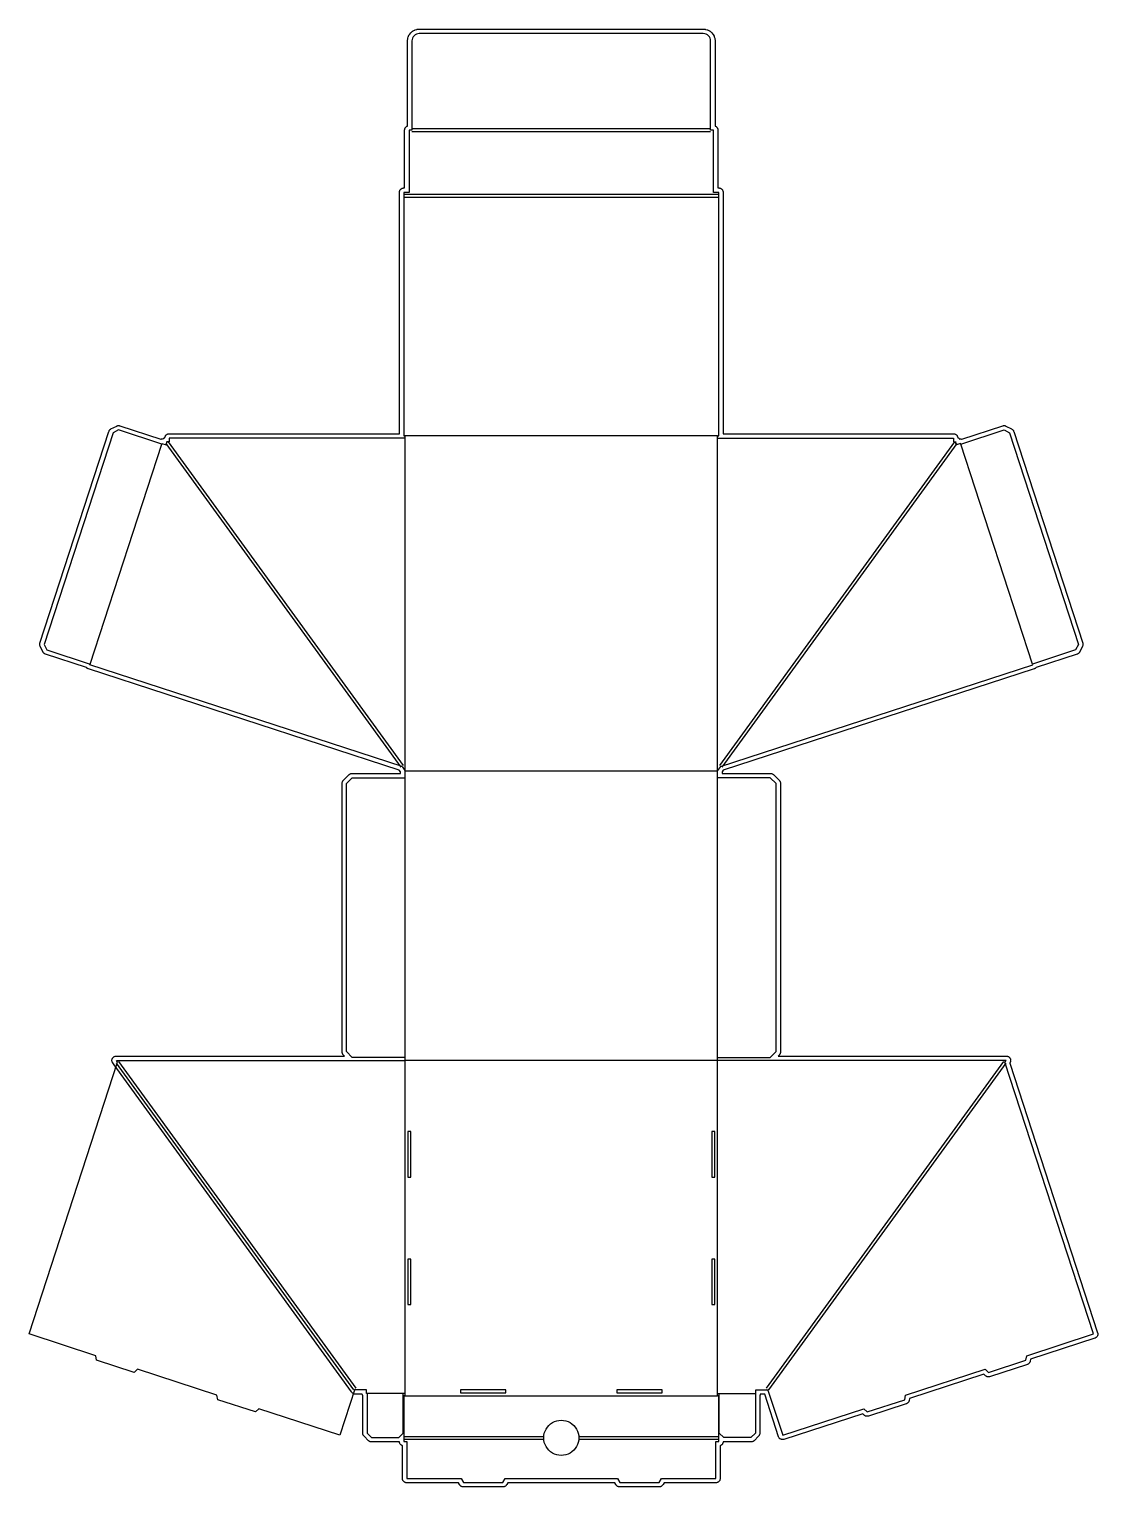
# Model space of a CAD drawing. Header units: millimetres. Extents: x -257 to 473, y -1 to 994.
import ezdxf

# ---------------------------------------------------------------- set-up
doc = ezdxf.new("R2010")
doc.units = ezdxf.units.MM
for name, color, linetype in [('BLEED', 6, 'Continuous'), ('CREASE', 5, 'Continuous'), ('CREASE_DOUBLE', 6, 'Continuous'), ('CUT', 1, 'Continuous')]:
    doc.layers.add(name, color=color, linetype=linetype)

msp = doc.modelspace()

# ---------------------------------------------------------------- linework, layer by layer
at = {"layer": 'BLEED'}
msp.add_lwpolyline([(-217.57, 558.55), (-245.53, 567.66), (-245.73, 567.73), (-246, 567.87), (-246.25, 568.02), (-246.48, 568.2), (-246.7, 568.41), (-246.89, 568.63), (-247.06, 568.87), (-247.17, 569.06), (-249.16, 572.98), (-249.25, 573.18), (-249.35, 573.46), (-249.41, 573.75), (-249.45, 574.04), (-249.46, 574.34), (-249.44, 574.63), (-249.39, 574.92), (-249.33, 575.14), (-202.21, 719.8), (-202.13, 720.01), (-202, 720.28), (-201.84, 720.53), (-201.66, 720.76), (-201.46, 720.98), (-201.23, 721.17), (-200.99, 721.34), (-200.8, 721.45), (-196.89, 723.44), (-196.69, 723.53), (-196.41, 723.63), (-196.12, 723.69), (-195.82, 723.73), (-195.53, 723.74), (-195.23, 723.72), (-194.94, 723.67), (-194.73, 723.61), (-166.77, 714.5), (-166.49, 714.57), (-166.19, 714.6), (-165.9, 714.61), (-165.6, 714.59), (-165.31, 714.54), (-165.28, 714.54), (-165.1, 714.75), (-164.88, 714.96), (-164.64, 715.14), (-164.38, 715.3), (-164.11, 715.43), (-164, 715.47), (-164, 715.5), (-163.96, 715.79), (-163.88, 716.07), (-163.78, 716.35), (-163.66, 716.62), (-163.51, 716.87), (-163.33, 717.11), (-163.13, 717.33), (-162.91, 717.53), (-162.67, 717.71), (-162.42, 717.86), (-162.15, 717.98), (-161.87, 718.08), (-161.59, 718.16), (-161.3, 718.2), (-161.07, 718.21), (-3.76, 718.21), (-3.76, 883.07), (-3.75, 883.3), (-3.71, 883.59), (-3.63, 883.87), (-3.53, 884.15), (-3.41, 884.42), (-3.26, 884.67), (-3.08, 884.91), (-2.88, 885.13), (-2.66, 885.33), (-2.42, 885.51), (-2.17, 885.66), (-1.9, 885.78), (-1.62, 885.88), (-1.34, 885.96), (-1.05, 886), (-0.82, 886.01), (-0.26, 886.01), (-0.26, 925.52), (-0.25, 925.75), (-0.21, 926.04), (-0.13, 926.32), (-0.03, 926.6), (0.09, 926.87), (0.24, 927.12), (0.42, 927.36), (0.62, 927.58), (0.84, 927.78), (1.08, 927.96), (1.33, 928.11), (1.6, 928.23), (1.74, 928.29), (1.74, 986.52), (1.75, 986.67), (1.86, 987.79), (1.89, 988.01), (1.94, 988.23), (2.27, 989.31), (2.35, 989.52), (2.44, 989.72), (2.97, 990.71), (3.09, 990.9), (3.22, 991.08), (3.93, 991.95), (4.08, 992.12), (4.25, 992.27), (5.12, 992.98), (5.3, 993.11), (5.49, 993.23), (6.48, 993.76), (6.68, 993.85), (6.89, 993.93), (7.97, 994.26), (8.19, 994.31), (8.41, 994.34), (9.53, 994.45), (9.68, 994.46), (203.82, 994.46), (203.97, 994.45), (205.09, 994.34), (205.31, 994.31), (205.53, 994.26), (206.61, 993.93), (206.82, 993.85), (207.02, 993.76), (208.01, 993.23), (208.2, 993.11), (208.38, 992.98), (209.25, 992.27), (209.42, 992.12), (209.57, 991.95), (210.28, 991.08), (210.41, 990.9), (210.53, 990.71), (211.06, 989.72), (211.15, 989.52), (211.23, 989.31), (211.56, 988.23), (211.61, 988.01), (211.64, 987.79), (211.75, 986.67), (211.76, 986.52), (211.76, 928.29), (211.9, 928.23), (212.17, 928.11), (212.42, 927.96), (212.66, 927.78), (212.88, 927.58), (213.08, 927.36), (213.26, 927.12), (213.41, 926.87), (213.53, 926.6), (213.63, 926.32), (213.71, 926.04), (213.75, 925.75), (213.76, 925.52), (213.76, 886.01), (214.32, 886.01), (214.55, 886), (214.84, 885.96), (215.12, 885.88), (215.4, 885.78), (215.67, 885.66), (215.92, 885.51), (216.16, 885.33), (216.38, 885.13), (216.58, 884.91), (216.76, 884.67), (216.91, 884.42), (217.03, 884.15), (217.13, 883.87), (217.21, 883.59), (217.25, 883.3), (217.26, 883.07), (217.26, 718.21), (374.57, 718.21), (374.8, 718.2), (375.09, 718.16), (375.37, 718.08), (375.65, 717.98), (375.92, 717.86), (376.17, 717.71), (376.41, 717.53), (376.63, 717.33), (376.83, 717.11), (377.01, 716.87), (377.16, 716.62), (377.28, 716.35), (377.38, 716.07), (377.46, 715.79), (377.5, 715.5), (377.5, 715.47), (377.61, 715.43), (377.88, 715.3), (378.14, 715.14), (378.38, 714.96), (378.6, 714.75), (378.78, 714.54), (378.81, 714.54), (379.1, 714.59), (379.4, 714.61), (379.69, 714.6), (379.99, 714.57), (380.27, 714.5), (408.23, 723.61), (408.44, 723.67), (408.73, 723.72), (409.03, 723.74), (409.32, 723.73), (409.62, 723.69), (409.91, 723.63), (410.19, 723.53), (410.39, 723.44), (414.3, 721.45), (414.49, 721.34), (414.73, 721.17), (414.96, 720.98), (415.16, 720.76), (415.34, 720.53), (415.5, 720.28), (415.63, 720.01), (415.71, 719.8), (462.83, 575.14), (462.89, 574.92), (462.94, 574.63), (462.96, 574.34), (462.95, 574.04), (462.91, 573.75), (462.85, 573.46), (462.75, 573.18), (462.66, 572.98), (460.67, 569.06), (460.56, 568.87), (460.39, 568.63), (460.2, 568.41), (459.98, 568.2), (459.75, 568.02), (459.5, 567.87), (459.23, 567.73), (459.03, 567.66), (431.07, 558.55), (430.88, 558.33), (430.66, 558.13), (430.43, 557.95), (430.18, 557.79), (429.91, 557.66), (429.71, 557.58), (217.36, 488.41), (216.51, 487.24), (216.51, 486.21), (249.57, 486.21), (249.8, 486.2), (250.09, 486.16), (250.37, 486.08), (250.65, 485.98), (250.92, 485.86), (251.17, 485.71), (251.41, 485.53), (251.58, 485.38), (255.68, 481.28), (255.83, 481.11), (256.01, 480.87), (256.16, 480.62), (256.28, 480.35), (256.38, 480.07), (256.46, 479.79), (256.5, 479.5), (256.51, 479.27), (256.51, 296.13), (256.5, 295.9), (256.46, 295.61), (256.38, 295.33), (256.28, 295.05), (256.16, 294.78), (256.01, 294.53), (255.83, 294.29), (255.68, 294.12), (254.77, 293.21), (410.7, 293.21), (410.93, 293.2), (411.22, 293.15), (411.52, 293.08), (411.8, 292.98), (412.07, 292.85), (412.33, 292.69), (412.57, 292.51), (412.79, 292.3), (412.98, 292.07), (413.16, 291.83), (413.31, 291.57), (413.43, 291.29), (413.53, 291.01), (413.59, 290.71), (413.63, 290.42), (413.64, 290.11), (413.61, 289.81), (413.56, 289.52), (413.48, 289.23), (413.37, 288.95), (413.23, 288.68), (413.1, 288.49), (413.05, 288.42), (473.05, 104.24), (473.11, 104.03), (473.16, 103.74), (473.18, 103.44), (473.17, 103.14), (473.13, 102.85), (473.06, 102.56), (472.97, 102.28), (472.85, 102.01), (472.7, 101.76), (472.53, 101.51), (472.34, 101.29), (472.12, 101.09), (471.89, 100.91), (471.64, 100.75), (471.37, 100.62), (471.17, 100.54), (427.28, 86.24), (427.02, 84.85), (426.97, 84.64), (426.87, 84.36), (426.75, 84.09), (426.6, 83.84), (426.43, 83.6), (426.24, 83.38), (426.02, 83.18), (425.79, 83), (425.54, 82.84), (425.28, 82.71), (425.07, 82.63), (399.26, 74.23), (399.05, 74.17), (398.76, 74.12), (398.47, 74.1), (398.18, 74.11), (397.88, 74.14), (397.6, 74.21), (397.32, 74.3), (397.05, 74.42), (396.8, 74.56), (396.55, 74.73), (396.39, 74.87), (395.36, 75.85), (344.54, 59.29), (344.28, 57.9), (344.23, 57.68), (344.13, 57.41), (344.01, 57.14), (343.86, 56.89), (343.69, 56.65), (343.5, 56.43), (343.28, 56.23), (343.05, 56.05), (342.8, 55.89), (342.54, 55.76), (342.33, 55.68), (316.52, 47.28), (316.31, 47.22), (316.02, 47.17), (315.73, 47.15), (315.43, 47.15), (315.14, 47.19), (314.86, 47.26), (314.58, 47.35), (314.31, 47.47), (314.05, 47.61), (313.81, 47.78), (313.65, 47.92), (312.61, 48.89), (258.8, 31.37), (258.59, 31.31), (258.29, 31.26), (258, 31.24), (257.7, 31.25), (257.41, 31.28), (257.12, 31.35), (256.84, 31.44), (256.57, 31.56), (256.32, 31.71), (256.07, 31.88), (255.85, 32.08), (255.65, 32.29), (255.47, 32.53), (255.31, 32.78), (255.18, 33.04), (255.1, 33.25), (245.66, 62.24), (242.67, 62.24), (242.66, 62.11), (242.58, 61.83), (242.48, 61.55), (242.36, 61.28), (242.31, 61.2), (242.31, 35.63), (242.3, 35.4), (242.26, 35.11), (242.18, 34.83), (242.08, 34.55), (241.96, 34.28), (241.81, 34.03), (241.63, 33.79), (241.48, 33.62), (238.38, 30.52), (238.21, 30.37), (237.97, 30.19), (237.72, 30.04), (237.45, 29.92), (237.17, 29.82), (236.89, 29.74), (236.6, 29.7), (236.37, 29.69), (217.58, 29.69), (217.35, 29.7), (217.25, 29.72), (217.25, 29.6), (217.21, 29.31), (217.13, 29.03), (217.03, 28.75), (216.91, 28.48), (216.76, 28.23), (216.58, 27.99), (216.38, 27.77), (216.16, 27.57), (215.92, 27.39), (215.67, 27.24), (215.4, 27.12), (215.26, 27.06), (215.26, 4.68), (215.25, 4.45), (215.21, 4.16), (215.13, 3.88), (215.03, 3.6), (214.91, 3.33), (214.76, 3.08), (214.58, 2.84), (214.38, 2.62), (214.16, 2.42), (213.92, 2.24), (213.67, 2.09), (213.4, 1.97), (213.12, 1.87), (212.84, 1.79), (212.55, 1.75), (212.32, 1.74), (176.91, 1.74), (176.23, 0.49), (176.12, 0.31), (175.94, 0.07), (175.74, -0.14), (175.52, -0.34), (175.29, -0.51), (175.04, -0.66), (174.77, -0.79), (174.49, -0.89), (174.21, -0.96), (173.92, -1), (173.7, -1.01), (146.55, -1.01), (146.33, -1), (146.04, -0.96), (145.76, -0.89), (145.48, -0.79), (145.21, -0.66), (144.96, -0.51), (144.73, -0.34), (144.51, -0.14), (144.31, 0.07), (144.13, 0.31), (144.02, 0.49), (143.34, 1.74), (70.16, 1.74), (69.48, 0.49), (69.37, 0.31), (69.19, 0.07), (68.99, -0.14), (68.77, -0.34), (68.54, -0.51), (68.29, -0.66), (68.02, -0.79), (67.74, -0.89), (67.46, -0.96), (67.17, -1), (66.95, -1.01), (39.8, -1.01), (39.58, -1), (39.29, -0.96), (39.01, -0.89), (38.73, -0.79), (38.46, -0.66), (38.21, -0.51), (37.98, -0.34), (37.76, -0.14), (37.56, 0.07), (37.38, 0.31), (37.27, 0.49), (36.59, 1.74), (1.18, 1.74), (0.95, 1.75), (0.66, 1.79), (0.38, 1.87), (0.1, 1.97), (-0.17, 2.09), (-0.42, 2.24), (-0.66, 2.42), (-0.88, 2.62), (-1.08, 2.84), (-1.26, 3.08), (-1.41, 3.33), (-1.53, 3.6), (-1.63, 3.88), (-1.71, 4.16), (-1.75, 4.45), (-1.76, 4.68), (-1.76, 27.06), (-1.9, 27.12), (-2.17, 27.24), (-2.42, 27.39), (-2.66, 27.57), (-2.88, 27.77), (-3.08, 27.99), (-3.26, 28.23), (-3.41, 28.48), (-3.53, 28.75), (-3.63, 29.03), (-3.71, 29.31), (-3.75, 29.6), (-3.75, 29.72), (-3.85, 29.7), (-4.08, 29.69), (-22.87, 29.69), (-23.1, 29.7), (-23.39, 29.74), (-23.67, 29.82), (-23.95, 29.92), (-24.22, 30.04), (-24.47, 30.19), (-24.71, 30.37), (-24.88, 30.52), (-27.98, 33.62), (-28.13, 33.79), (-28.31, 34.03), (-28.46, 34.28), (-28.58, 34.55), (-28.68, 34.83), (-28.76, 35.11), (-28.8, 35.4), (-28.81, 35.63), (-28.81, 61.2), (-28.86, 61.28), (-28.98, 61.55), (-29.08, 61.83), (-29.16, 62.11), (-29.17, 62.24), (-33.89, 62.24), (-34.1, 62.25), (-34.38, 62.29), (-34.66, 62.36), (-34.92, 62.45), (-35.18, 62.57), (-35.43, 62.71), (-35.66, 62.87), (-35.88, 63.05), (-36.08, 63.26), (-36.21, 63.42), (-36.61, 63.98), (-198.65, 287.18), (-199.6, 288.49), (-199.73, 288.68), (-199.87, 288.95), (-199.98, 289.23), (-200.06, 289.52), (-200.11, 289.81), (-200.14, 290.11), (-200.13, 290.42), (-200.09, 290.71), (-200.03, 291.01), (-199.93, 291.29), (-199.81, 291.57), (-199.66, 291.83), (-199.48, 292.07), (-199.29, 292.3), (-199.07, 292.51), (-198.83, 292.69), (-198.57, 292.85), (-198.3, 292.98), (-198.02, 293.08), (-197.72, 293.15), (-197.43, 293.2), (-197.2, 293.21), (-41.27, 293.21), (-42.18, 294.12), (-42.33, 294.29), (-42.51, 294.53), (-42.66, 294.78), (-42.78, 295.05), (-42.88, 295.33), (-42.96, 295.61), (-43, 295.9), (-43.01, 296.13), (-43.01, 479.27), (-43, 479.5), (-42.96, 479.79), (-42.88, 480.07), (-42.78, 480.35), (-42.66, 480.62), (-42.51, 480.87), (-42.33, 481.11), (-42.18, 481.28), (-38.08, 485.38), (-37.91, 485.53), (-37.67, 485.71), (-37.42, 485.86), (-37.15, 485.98), (-36.87, 486.08), (-36.59, 486.16), (-36.3, 486.2), (-36.07, 486.21), (-3.01, 486.21), (-3.01, 487.24), (-3.86, 488.41), (-216.21, 557.58), (-216.41, 557.66), (-216.68, 557.79), (-216.93, 557.95), (-217.16, 558.13), (-217.38, 558.33), (-217.57, 558.55)], close=True, dxfattribs=at)
at = {"layer": 'CREASE'}
for p, q in [((-215.05, 560.89), (-166.11, 711.12)), ((213.5, 716.7), (0, 716.7)), ((0, 715.2), (0, 488.22)), ((213.5, 488.22), (213.5, 715.2)), ((428.55, 560.89), (379.61, 711.12)), ((213.5, 487.7), (0, 487.7)), ((0, 483.2), (0, 292.2)), ((213.5, 292.2), (213.5, 483.2)), ((213.5, 290.2), (0, 290.2)), ((0, 290.2), (0, 62.7)), ((213.5, 62.7), (213.5, 290.2)), ((-1.15, 62.7), (-25.8, 62.7)), ((0, 61.2), (213.5, 61.2)), ((214.65, 62.7), (239.3, 62.7))]:
    msp.add_line(p, q, dxfattribs=at)
at = {"layer": 'CREASE_DOUBLE'}
for p, q in [((208.75, 926.45), (4.75, 926.45)), ((208.75, 924.45), (4.75, 924.45)), ((214.25, 881.45), (-0.75, 881.45)), ((214.25, 879.45), (-0.75, 879.45)), ((-163.38, 711.56), (-2.81, 490.38)), ((-161.76, 712.74), (-1.19, 491.56)), ((375.26, 712.74), (214.69, 491.56)), ((376.88, 711.56), (216.31, 490.38)), ((-33.37, 66.34), (-195.41, 289.54)), ((246.87, 66.34), (408.91, 289.54)), ((-34.99, 65.16), (-197.03, 288.36)), ((248.49, 65.16), (410.53, 288.36)), ((-0.75, 33.45), (94.75, 33.45)), ((-0.75, 31.45), (94.75, 31.45)), ((118.75, 33.45), (214.25, 33.45)), ((118.75, 31.45), (214.25, 31.45))]:
    msp.add_line(p, q, dxfattribs=at)
at = {"layer": 'CUT'}
for p, q in [((4.85, 987.43), (4.75, 986.45)), ((4.75, 986.45), (4.75, 925.45)), ((5.13, 988.36), (4.85, 987.43)), ((5.59, 989.23), (5.13, 988.36)), ((6.21, 989.99), (5.59, 989.23)), ((6.97, 990.61), (6.21, 989.99)), ((7.84, 991.07), (6.97, 990.61)), ((8.77, 991.35), (7.84, 991.07)), ((9.75, 991.45), (8.77, 991.35)), ((203.75, 991.45), (9.75, 991.45)), ((204.73, 991.35), (203.75, 991.45)), ((205.66, 991.07), (204.73, 991.35)), ((206.53, 990.61), (205.66, 991.07)), ((207.29, 989.99), (206.53, 990.61)), ((207.91, 989.23), (207.29, 989.99)), ((208.37, 988.36), (207.91, 989.23)), ((208.65, 987.43), (208.37, 988.36)), ((208.75, 986.45), (208.65, 987.43)), ((208.75, 925.45), (208.75, 986.45)), ((4.75, 925.45), (2.75, 925.45)), ((2.75, 925.45), (2.75, 883)), ((210.75, 925.45), (208.75, 925.45)), ((210.75, 883), (210.75, 925.45)), ((2.75, 883), (-0.75, 883)), ((-0.75, 883), (-0.75, 880.45)), ((-0.75, 880.45), (-0.75, 716.7)), ((214.25, 883), (210.75, 883)), ((214.25, 880.45), (214.25, 883)), ((214.25, 716.7), (214.25, 880.45)), ((-199.37, 718.8), (-246.45, 574.28)), ((-195.59, 720.73), (-199.37, 718.8)), ((-166.11, 711.12), (-195.59, 720.73)), ((379.61, 711.12), (409.09, 720.73)), ((409.09, 720.73), (412.87, 718.8)), ((412.87, 718.8), (459.95, 574.28)), ((-166.11, 711.12), (-165.96, 711.6)), ((-165.96, 711.6), (-163.06, 710.66)), ((-163.06, 710.66), (-162.57, 712.15)), ((-161, 712.65), (-162.93, 712.65)), ((-162.93, 712.65), (-162.57, 712.15)), ((0, 715.2), (-161, 715.2)), ((-161, 715.2), (-161, 712.65)), ((-0.75, 716.7), (0, 716.7)), ((0, 716.7), (0, 715.2)), ((213.5, 715.2), (213.5, 716.7)), ((213.5, 716.7), (214.25, 716.7)), ((213.5, 715.2), (374.5, 715.2)), ((374.5, 715.2), (374.5, 712.65)), ((374.5, 712.65), (376.43, 712.65)), ((376.43, 712.65), (376.07, 712.15)), ((376.56, 710.66), (376.07, 712.15)), ((379.46, 711.6), (376.56, 710.66)), ((379.61, 711.12), (379.46, 711.6)), ((-246.45, 574.28), (-244.52, 570.49)), ((-244.52, 570.49), (-215.05, 560.89)), ((458.02, 570.49), (428.55, 560.89)), ((459.95, 574.28), (458.02, 570.49)), ((-215.2, 560.42), (-215.05, 560.89)), ((-2, 490.97), (-215.2, 560.42)), ((215.5, 490.97), (428.7, 560.42)), ((428.7, 560.42), (428.55, 560.89)), ((-2, 490.97), (0, 488.22)), ((0, 488.22), (0, 487.7)), ((215.5, 490.97), (213.5, 488.22)), ((213.5, 487.7), (213.5, 488.22)), ((-40, 479.2), (-36, 483.2)), ((-40, 296.2), (-40, 479.2)), ((-36, 483.2), (0, 483.2)), ((0, 487.7), (0, 483.2)), ((213.5, 483.2), (213.5, 487.7)), ((249.5, 483.2), (213.5, 483.2)), ((253.5, 479.2), (249.5, 483.2)), ((253.5, 296.2), (253.5, 479.2)), ((-256.66, 103.38), (-196.22, 288.95)), ((-196.22, 288.95), (-197.12, 290.2)), ((-197.12, 290.2), (0, 290.2)), ((-36, 292.2), (-40, 296.2)), ((0, 292.2), (-36, 292.2)), ((0, 292.2), (0, 290.2)), ((213.5, 290.2), (213.5, 292.2)), ((213.5, 292.2), (249.5, 292.2)), ((410.62, 290.2), (213.5, 290.2)), ((249.5, 292.2), (253.5, 296.2)), ((409.72, 288.95), (410.62, 290.2)), ((470.16, 103.38), (409.72, 288.95)), ((-211.15, 88.55), (-256.66, 103.38)), ((424.65, 88.55), (470.16, 103.38)), ((-210.57, 85.47), (-211.15, 88.55)), ((-184.9, 77.11), (-210.57, 85.47)), ((398.4, 77.11), (424.07, 85.47)), ((424.07, 85.47), (424.65, 88.55)), ((-182.62, 79.26), (-184.9, 77.11)), ((-128.41, 61.6), (-182.62, 79.26)), ((341.91, 61.6), (396.12, 79.26)), ((396.12, 79.26), (398.4, 77.11)), ((-127.83, 58.52), (-128.41, 61.6)), ((-34.18, 65.75), (-44.44, 34.25)), ((-33.82, 65.25), (-34.18, 65.75)), ((-26.2, 65.25), (-33.82, 65.25)), ((-26.2, 62.7), (-26.2, 65.25)), ((-25.8, 62.7), (-26.2, 62.7)), ((-25.8, 62.7), (-25.8, 35.7)), ((0, 62.7), (-1.15, 62.7)), ((-1.15, 35.7), (-1.15, 62.7)), ((0, 61.2), (-0.75, 61.2)), ((-0.75, 61.2), (-0.75, 32.45)), ((0, 62.7), (0, 61.2)), ((213.5, 61.2), (213.5, 62.7)), ((213.5, 62.7), (214.65, 62.7)), ((214.25, 61.2), (213.5, 61.2)), ((214.25, 32.45), (214.25, 61.2)), ((214.65, 35.7), (214.65, 62.7)), ((239.3, 62.7), (239.7, 62.7)), ((239.3, 62.7), (239.3, 35.7)), ((239.7, 62.7), (239.7, 65.25)), ((239.7, 65.25), (247.32, 65.25)), ((247.32, 65.25), (247.68, 65.75)), ((247.68, 65.75), (257.94, 34.25)), ((341.33, 58.52), (341.91, 61.6)), ((-102.16, 50.16), (-127.83, 58.52)), ((-99.88, 52.31), (-102.16, 50.16)), ((-44.44, 34.25), (-99.88, 52.31)), ((257.94, 34.25), (313.38, 52.31)), ((313.38, 52.31), (315.66, 50.16)), ((315.66, 50.16), (341.33, 58.52)), ((97.23, 39.76), (98.26, 40.94)), ((98.26, 40.94), (99.44, 41.97)), ((99.44, 41.97), (100.75, 42.84)), ((100.75, 42.84), (102.16, 43.54)), ((102.16, 43.54), (103.64, 44.04)), ((103.64, 44.04), (105.18, 44.35)), ((105.18, 44.35), (106.75, 44.45)), ((106.75, 44.45), (108.32, 44.35)), ((108.32, 44.35), (109.86, 44.04)), ((109.86, 44.04), (111.34, 43.54)), ((111.34, 43.54), (112.75, 42.84)), ((112.75, 42.84), (114.06, 41.97)), ((114.06, 41.97), (115.24, 40.94)), ((115.24, 40.94), (116.27, 39.76)), ((-25.8, 35.7), (-22.8, 32.7)), ((-22.8, 32.7), (-4.15, 32.7)), ((-4.15, 32.7), (-1.15, 35.7)), ((-0.75, 32.45), (-0.75, 29.9)), ((-0.75, 29.9), (1.25, 29.9)), ((1.25, 29.9), (1.25, 4.75)), ((94.75, 32.45), (94.85, 34.02)), ((94.85, 30.88), (94.75, 32.45)), ((94.85, 34.02), (95.16, 35.56)), ((95.16, 29.34), (94.85, 30.88)), ((95.16, 35.56), (95.66, 37.04)), ((95.66, 37.04), (96.36, 38.45)), ((96.36, 38.45), (97.23, 39.76)), ((116.27, 39.76), (117.14, 38.45)), ((117.14, 38.45), (117.84, 37.04)), ((117.84, 37.04), (118.34, 35.56)), ((118.34, 35.56), (118.65, 34.02)), ((118.65, 30.88), (118.34, 29.34)), ((118.65, 34.02), (118.75, 32.45)), ((118.75, 32.45), (118.65, 30.88)), ((212.25, 4.75), (212.25, 29.9)), ((212.25, 29.9), (214.25, 29.9)), ((214.25, 29.9), (214.25, 32.45)), ((217.65, 32.7), (214.65, 35.7)), ((236.3, 32.7), (217.65, 32.7)), ((239.3, 35.7), (236.3, 32.7)), ((95.66, 27.86), (95.16, 29.34)), ((96.36, 26.45), (95.66, 27.86)), ((97.23, 25.14), (96.36, 26.45)), ((98.26, 23.96), (97.23, 25.14)), ((99.44, 22.93), (98.26, 23.96)), ((100.75, 22.06), (99.44, 22.93)), ((102.16, 21.36), (100.75, 22.06)), ((103.64, 20.86), (102.16, 21.36)), ((105.18, 20.55), (103.64, 20.86)), ((106.75, 20.45), (105.18, 20.55)), ((108.32, 20.55), (106.75, 20.45)), ((109.86, 20.86), (108.32, 20.55)), ((111.34, 21.36), (109.86, 20.86)), ((112.75, 22.06), (111.34, 21.36)), ((114.06, 22.93), (112.75, 22.06)), ((115.24, 23.96), (114.06, 22.93)), ((116.27, 25.14), (115.24, 23.96)), ((117.14, 26.45), (116.27, 25.14)), ((117.84, 27.86), (117.14, 26.45)), ((118.34, 29.34), (117.84, 27.86)), ((1.25, 4.75), (38.38, 4.75)), ((38.38, 4.75), (39.88, 2)), ((39.88, 2), (66.88, 2)), ((66.88, 2), (68.38, 4.75)), ((68.38, 4.75), (145.12, 4.75)), ((145.12, 4.75), (146.62, 2)), ((146.62, 2), (173.62, 2)), ((173.62, 2), (175.12, 4.75)), ((175.12, 4.75), (212.25, 4.75))]:
    msp.add_line(p, q, dxfattribs=at)
for points in [[(1.95, 210.58), (4.05, 210.58), (4.05, 241.58), (1.95, 241.58)], [(209.45, 210.58), (211.55, 210.58), (211.55, 241.58), (209.45, 241.58)], [(1.95, 123.56), (4.05, 123.56), (4.05, 154.56), (1.95, 154.56)], [(209.45, 123.56), (211.55, 123.56), (211.55, 154.56), (209.45, 154.56)], [(37.88, 63.15), (68.88, 63.15), (68.88, 65.25), (37.88, 65.25)], [(144.62, 63.15), (175.62, 63.15), (175.62, 65.25), (144.62, 65.25)]]:
    msp.add_lwpolyline(points, close=True, dxfattribs=at)

doc.saveas('drawing.dxf')
